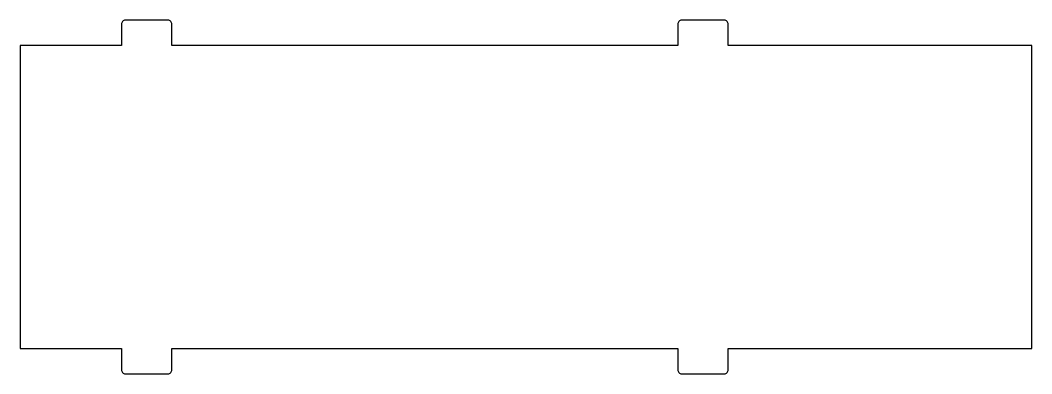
# Model space of a CAD drawing. Header units: inches. Extents: x -5 to 0, y 0 to 1.75.
import ezdxf

# ---------------------------------------------------------------- set-up
doc = ezdxf.new("R2010")
doc.units = ezdxf.units.IN
doc.layers.get('0').update_dxf_attribs({"linetype": 'CONTINUOUS'})

msp = doc.modelspace()

# ---------------------------------------------------------------- linework, layer by layer
msp.add_lwpolyline([(-4.27, 0, 0.414214), (-4.25, 0.02), (-4.25, 0.125), (-1.75, 0.125), (-1.75, 0.02, 0.414214), (-1.73, 0), (-1.52, 0, 0.414214), (-1.5, 0.02), (-1.5, 0.125), (0, 0.125), (0, 1.625), (-1.5, 1.625), (-1.5, 1.73, 0.414214), (-1.52, 1.75), (-1.73, 1.75, 0.414214), (-1.75, 1.73), (-1.75, 1.625), (-4.25, 1.625), (-4.25, 1.73, 0.414214), (-4.27, 1.75), (-4.48, 1.75, 0.414214), (-4.5, 1.73), (-4.5, 1.625), (-5, 1.625), (-5, 0.125), (-4.5, 0.125), (-4.5, 0.02, 0.414214), (-4.48, 0)], format="xyb", close=True)
msp.add_lwpolyline([(-4.27, 0, 0.414214), (-4.25, 0.02), (-4.25, 0.125), (-1.75, 0.125), (-1.75, 0.02, 0.414214), (-1.73, 0), (-1.52, 0, 0.414214), (-1.5, 0.02), (-1.5, 0.125), (0, 0.125), (0, 1.625), (-1.5, 1.625), (-1.5, 1.73, 0.414214), (-1.52, 1.75), (-1.73, 1.75, 0.414214), (-1.75, 1.73), (-1.75, 1.625), (-4.25, 1.625), (-4.25, 1.73, 0.414214), (-4.27, 1.75), (-4.48, 1.75, 0.414214), (-4.5, 1.73), (-4.5, 1.625), (-5, 1.625), (-5, 0.125), (-4.5, 0.125), (-4.5, 0.02, 0.414214), (-4.48, 0)], format="xyb", close=True)

doc.saveas('drawing.dxf')
